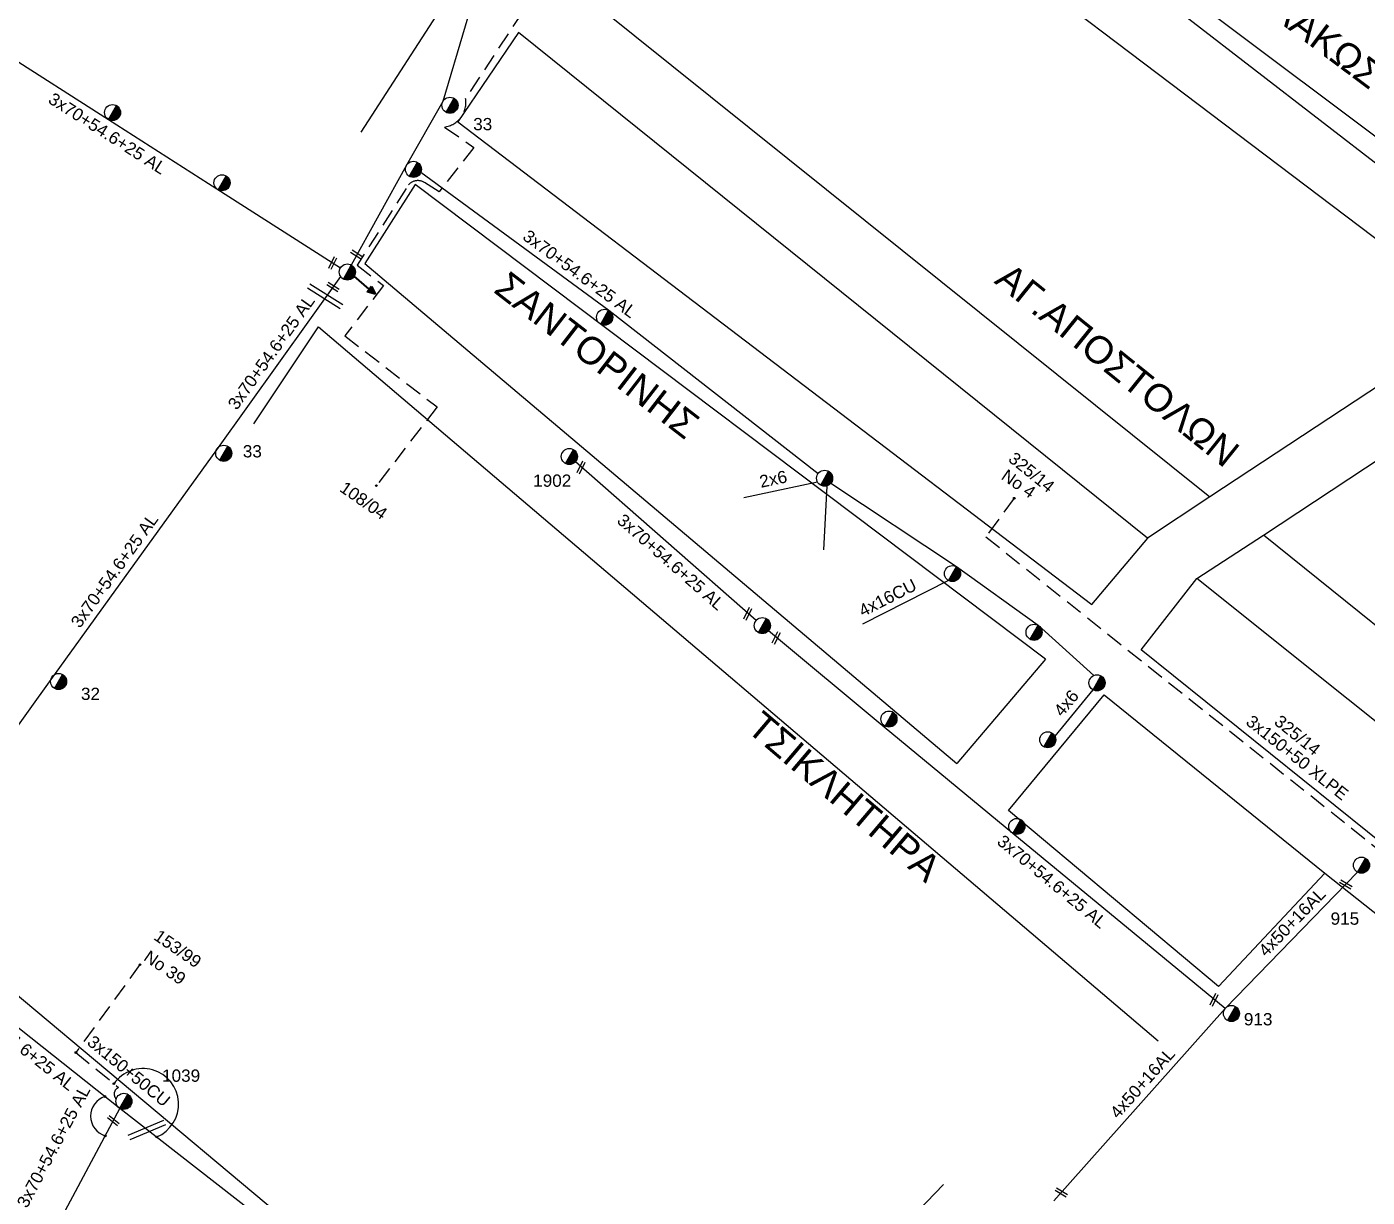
# Model space of a CAD drawing. Header units: millimetres. Extents: x 7477 to 9676, y 1828 to 2857.
# Drawn here: x 9006.6 to 9203.3, y 2457.9 to 2629.7 of the extents above; entities that cross this region are included whole.
import ezdxf
from ezdxf.enums import TextEntityAlignment as Align

# ---------------------------------------------------------------- set-up
doc = ezdxf.new("R2010")
doc.units = ezdxf.units.MM
doc.linetypes.add('DASHED', pattern=[19.05, 12.7, -6.35])
for name, color, linetype, lineweight in [('2x6', 7, 'SYN_LINE', 30), ('3x150+50 XLPE', 7, 'SYN_LINE', 30), ('3x150+50CU', 7, 'Continuous', 30), ('3x150+70', 7, 'Continuous', 30), ('3x70+54.6+25 AL', 7, 'SYN_LINE', 30), ('4x16CU', 7, 'Continuous', 30), ('4x50+16_5', 7, 'Continuous', 30), ('4x50+16AL', 7, 'Continuous', 30), ('4x6', 7, 'SYN_LINE', 30), ('text διευθύνσεων', 250, 'Continuous', 30), ('Υπόβαθρο ΔΕΗ', 7, 'Continuous', 30), ('Υπόβαθρο ΔΕΗ @ 1', 7, 'Continuous', 30)]:
    doc.layers.add(name, color=color, linetype=linetype, lineweight=lineweight)
for name, color, linetype in [('TEXT ΚΑΛΩΔΙΩΝ', 7, 'Continuous'), ('Άγνωστα', 7, 'Continuous'), ('Επίτονοι', 7, 'Continuous'), ('Μηχανική τομή', 7, 'Continuous'), ('Στύλος ΦΜ', 7, 'Continuous'), ('Στύλος ΦΜ @ 1', 7, 'Continuous'), ('Συνδέσεις', 7, 'Continuous'), ('Τομή', 7, 'Continuous')]:
    doc.layers.add(name, color=color, linetype=linetype)
doc.styles.add('arial', font='ARIAL.TTF')
doc.styles.get("Standard").update_dxf_attribs({"font": 'ARIAL.TTF'})
doc.linetypes.add('SYN_LINE', pattern='A,0.5,-0.0001,["/\\/\\/\\/",Standard,S=0.1,R=0,X=0,Y=-0.05],-0.25', length=0.7501)

# ---------------------------------------------------------------- blocks, each defined once
blk = doc.blocks.new('ΥΠΑΡΧΩΝ ΤΣΙΜΕΝΤΕΝΙΟΣ ΣΤΥΛΟΣ')
at = {"layer": 'Στύλος ΦΜ'}
blk.add_hatch(color=7, dxfattribs=at).paths.add_polyline_path([(-1.29, -2.28, 0.574793), (2.62, 0, 0.268822), (1.3, 2.27)])
at = {"layer": 'Στύλος ΦΜ', "color": 7}
blk.add_line((-1.29, -2.28), (1.3, 2.27), dxfattribs=at)
blk.add_circle((0, 0), 2.62, dxfattribs=at)
at = {"layer": 'Στύλος ΦΜ', "flags": 4}
for tag, p in [('ΑΡΙΘΜΟΣ', (-4.68, 8.05)), ('ΤΥΠΟΣ', (-4.91, 3.03))]:
    blk.add_attdef(tag, p, '', height=4, dxfattribs=at)
blk = doc.blocks.new('ΕΠΙΤΟΝΟΣ')
at = {"layer": 'Επίτονοι', "lineweight": 40, "ltscale": 40}
blk.add_hatch(color=256, dxfattribs=at).paths.add_polyline_path([(-1.13, 6.47), (0, 9.1), (1.13, 6.47)])
for p, q in [((-1.13, 6.47), (0, 9.1)), ((0, 9.1), (1.13, 6.47)), ((1.13, 6.47), (-1.13, 6.47)), ((-1.13, 6.47), (0, 6.47)), ((0, 6.47), (0, 0))]:
    blk.add_line(p, q, dxfattribs=at)
blk = doc.blocks.new('ΜΗΧΑΝΙΚΗ ΤΟΜΗ')
at = {"layer": 'Μηχανική τομή', "ltscale": 40}
for p, q in [((-1.89, 0.78), (5.69, 0.78)), ((-1.89, -0.77), (5.69, -0.77))]:
    blk.add_line(p, q, dxfattribs=at)
blk = doc.blocks.new('ΤΟΜΗ')
at = {"layer": 'Τομή', "ltscale": 40}
for p, q in [((-5.68, 0), (17.06, 0)), ((-5.68, -2.77), (17.06, -2.77))]:
    blk.add_line(p, q, dxfattribs=at)
blk = doc.blocks.new('_ΣΥΝΔΕΣΗ')
at = {"layer": 'Συνδέσεις', "linetype": 'SYN_LINE', "ltscale": 40}
blk.add_hatch(color=256, dxfattribs=at).paths.add_polyline_path([(0.5, -0.01, 1), (-0.5, -0.01, 1)])
at = {"layer": 'Συνδέσεις'}
blk.add_circle((0, -0.01), 0.5, dxfattribs=at)

msp = doc.modelspace()

# ---------------------------------------------------------------- linework, layer by layer
at = {"layer": '2x6', "color": 5, "linetype": 'SYN_LINE', "lineweight": -3, "ltscale": 10}
for points in [[(9122.65, 2562.83), (9111.84, 2560.55)], [(9123.98, 2562.27), (9123.5, 2552.91)]]:
    msp.add_lwpolyline(points, dxfattribs=at)
at = {"layer": '3x150+50 XLPE', "color": 30, "linetype": 'DASHED', "lineweight": -3, "ltscale": 0.2}
msp.add_lwpolyline([(9090.25, 2670.57), (9100.26, 2663.67), (9071, 2619.17, -0.42247), (9067.9, 2614.96), (9072.21, 2611.97), (9067.11, 2605.46), (9064.93, 2606.82, 0.473131), (9062.28, 2605.92), (9055.1, 2594.69), (9058.94, 2591.68), (9053.26, 2584.32), (9066.8, 2573.87), (9057.9, 2562.33)], format="xyb", dxfattribs=at)
at = {"layer": '3x150+50 XLPE', "color": 7, "linetype": 'DASHED', "lineweight": -3, "ltscale": 0.2}
msp.add_lwpolyline([(9151.5, 2560.48), (9147.33, 2554.81), (9233.43, 2486.22, 1.317206), (9240.09, 2483.55, 6.266661)], format="xyb", dxfattribs=at)
at = {"layer": '3x150+50CU', "color": 30, "linetype": 'DASHED', "lineweight": -3, "ltscale": 0.2}
msp.add_lwpolyline([(9013.81, 2479.13), (9020.06, 2473.99, 0.528134), (9019.72, 2472.3, -6.235428)], format="xyb", dxfattribs=at)
at = {"layer": '3x150+70', "color": 30, "linetype": 'DASHED', "lineweight": -3, "ltscale": 0.2}
msp.add_lwpolyline([(9023.21, 2492.03), (9013.81, 2479.13)], dxfattribs=at)
at = {"layer": '3x70+54.6+25 AL', "color": 5, "linetype": 'SYN_LINE', "lineweight": -3, "ltscale": 15}
for points in [[(8935.71, 2670.04), (8956.38, 2656.59), (8986.87, 2636.8), (9002.99, 2626.05), (9018.6, 2616.05), (9034.49, 2605.88), (9052.64, 2594.31)], [(9074.2, 2640.85), (9067.66, 2618.7), (9062.32, 2609.35), (9054.21, 2594.71)], [(9064.44, 2608.33), (9091.99, 2588.07), (9122.75, 2564.13)], [(9124.61, 2562.68), (9143.02, 2550.44), (9155, 2541.83), (9163.19, 2534.47)]]:
    msp.add_lwpolyline(points, dxfattribs=at)
at = {"layer": '3x70+54.6+25 AL', "color": 2, "linetype": 'SYN_LINE', "lineweight": -3, "ltscale": 15}
msp.add_lwpolyline([(9052.65, 2593.04), (9034.45, 2567.6), (9010.12, 2533.85), (8987.05, 2501.68)], dxfattribs=at)
at = {"layer": '3x70+54.6+25 AL', "color": 6, "linetype": 'SYN_LINE', "lineweight": -3, "ltscale": 15}
for points in [[(9113.63, 2542.53), (9087.11, 2565.82)], [(9182.47, 2485.59), (9151.31, 2511.29), (9132.43, 2526.86), (9115.44, 2541.02)]]:
    msp.add_lwpolyline(points, dxfattribs=at)
at = {"layer": '3x70+54.6+25 AL', "color": 85, "linetype": 'SYN_LINE', "lineweight": -3, "ltscale": 15}
for points in [[(8987.07, 2500.3), (9002.14, 2485.27), (9020.27, 2470.94)], [(9020.27, 2470.94), (9000.61, 2434.23)]]:
    msp.add_lwpolyline(points, dxfattribs=at)
at = {"layer": '3x70+54.6+25 AL', "color": 30, "linetype": 'SYN_LINE', "lineweight": -3, "ltscale": 15}
msp.add_lwpolyline([(9020.27, 2470.94), (9042.92, 2453.31)], dxfattribs=at)
at = {"layer": '4x16CU', "color": 5, "linetype": 'SYN_LINE', "lineweight": -3, "ltscale": 10}
msp.add_lwpolyline([(9141.86, 2548.4), (9129.24, 2542)], dxfattribs=at)
at = {"layer": '4x50+16_5', "color": 30, "lineweight": -3, "ltscale": 0.2}
msp.add_lwpolyline([(9111.12, 2680.49), (9143.55, 2655.74), (9177.11, 2630.86), (9206.02, 2608.54), (9232.39, 2589.79), (9259.49, 2568.51), (9295.99, 2542.42)], dxfattribs=at)
at = {"layer": '4x50+16AL', "color": 6, "lineweight": -3, "ltscale": 0.2}
msp.add_lwpolyline([(9201.88, 2505.6), (9182.47, 2485.59), (9157.31, 2457.36)], dxfattribs=at)
at = {"layer": '4x6', "color": 5, "linetype": 'SYN_LINE', "lineweight": -3, "ltscale": 10}
msp.add_lwpolyline([(9163.06, 2532.36), (9157.46, 2525.58)], dxfattribs=at)
at = {"layer": 'Υπόβαθρο ΔΕΗ', "lineweight": -3}
for points in [[(9255.52, 2667.65), (9148.39, 2730.48), (9112.34, 2682.68), (9230.74, 2593.93)], [(8888.96, 2645.97), (8851.55, 2594.18), (8839.99, 2601.61), (8898.38, 2725.66), (9068.79, 2634.61), (9055.6, 2614.21)], [(9220.02, 2586.87), (9107.09, 2672.33), (9084.47, 2637.5), (9180.23, 2560.67)], [(9255.52, 2667.65), (9230.74, 2593.93), (9180.23, 2560.67), (9171.07, 2554.64), (9162.84, 2544.9), (9162.84, 2544.9)], [(9170.11, 2538.21), (9178.31, 2548.71), (9188.08, 2555.05), (9227.93, 2581.36), (9238.05, 2588.16), (9263.36, 2663.15)], [(9171.07, 2554.64), (9078.76, 2628.85), (9069.87, 2615.7), (9162.9, 2544.86)], [(9156.11, 2536.86), (9063.61, 2606.53), (9056.19, 2594.93), (9143.07, 2521.55)], [(8921.72, 2603.54), (8896.33, 2565.86), (8951.04, 2531.77), (8979.7, 2509.57), (9002.45, 2489.83), (9041.72, 2456.96), (9096.04, 2412.89), (9141.12, 2459.77)], [(9039.93, 2571.41), (9049.4, 2585.62), (9172.63, 2480.82)], [(9227.93, 2581.36), (9281.58, 2541.13), (9251.76, 2503.77), (9188.08, 2555.05)], [(9197.76, 2435.8), (9244.94, 2495.42), (9178.31, 2548.71)], [(9236.54, 2484.81), (9170.11, 2538.21), (9171.36, 2539.81)], [(9156.11, 2536.86), (9143.07, 2521.55)], [(9150.68, 2514.66), (9164.68, 2531.61), (9164.68, 2531.61)], [(9164.68, 2531.61), (9197.1, 2505.43), (9181.46, 2488.79), (9150.68, 2514.66)], [(9197.1, 2505.43), (9231.39, 2478.3)]]:
    msp.add_lwpolyline(points, dxfattribs=at)
for centre, radius, start, end in [((9023.65, 2471.54), 5.22, 292.7747, 144.895), ((9019, 2469.78), 3.03, 107.7235, 252.6831)]:
    msp.add_arc(centre, radius, start, end, dxfattribs=at)

# ---------------------------------------------------------------- block references
at = {"layer": 'Επίτονοι', "lineweight": -3, "xscale": 0.449999999999818, "yscale": 0.449999999999818, "zscale": 0.449999999999818, "rotation": 229.9149578722263}
msp.add_blockref('ΕΠΙΤΟΝΟΣ', (9054.63, 2593.05), dxfattribs=at)
at = {"layer": 'Μηχανική τομή', "lineweight": -3, "zscale": 0.4999999999999997}
for p, xscale, yscale, rotation in [((9055.43, 2595.95), 0.2499999999999996, 0.2499999999999996, 147.6607931885871), ((9051.29, 2594.59), 0.2499999999999996, 0.2499999999999996, 63.64666409903229), ((9051.94, 2591.21), 0.2499999999999996, 0.2499999999999996, 147.6607931885871), ((9087.74, 2564.59), 0.2499999999999996, 0.2499999999999996, 63.64666409903229), ((9112.2, 2543.11), 0.2499999999999996, 0.2499999999999996, 63.64666409903229), ((9116.38, 2539.58), 0.2499999999999996, 0.2499999999999996, 63.64666409903229), ((9200.57, 2503.52), 0.2499999999999996, 0.2499999999999996, 149.5364651010181), ((9180.63, 2486.45), 0.2499999999999996, 0.2499999999999996, 63.64666409903229), ((9019.68, 2468.81), 0.2500000000000304, 0.2500000000000304, 142.1767315170333), ((9158.82, 2458.31), 0.2499999999999996, 0.2499999999999996, 149.5364651010181)]:
    msp.add_blockref('ΜΗΧΑΝΙΚΗ ΤΟΜΗ', p, dxfattribs=dict(at, xscale=xscale, yscale=yscale, rotation=rotation))
at = {"layer": 'Στύλος ΦΜ @ 1', "lineweight": -3, "ltscale": 40, "xscale": 0.4499999999998181, "yscale": 0.4499999999998181, "zscale": 0.4499999999998181}
for p in [(9019.19, 2617.08), (9063.34, 2608.75), (9035.25, 2606.78), (9053.64, 2593.68), (9091.4, 2587.04), (9123.68, 2563.41), (9142.44, 2549.42), (9114.54, 2541.78), (9154.41, 2540.8), (9163.65, 2533.38), (9133.12, 2528.07), (9156.42, 2525.03), (9151.89, 2512.31)]:
    msp.add_blockref('ΥΠΑΡΧΩΝ ΤΣΙΜΕΝΤΕΝΙΟΣ ΣΤΥΛΟΣ', p, dxfattribs=at)
at = {"layer": 'Στύλος ΦΜ @ 1', "lineweight": -3, "ltscale": 40}
ref = msp.add_blockref('ΥΠΑΡΧΩΝ ΤΣΙΜΕΝΤΕΝΙΟΣ ΣΤΥΛΟΣ', (9068.7, 2618.15), dxfattribs=dict(at, xscale=0.449999999999818, yscale=0.449999999999818, zscale=0.449999999999818))
ref.add_attrib('ΤΥΠΟΣ', '33', (9072.11, 2614.49), dxfattribs={"layer": 'Στύλος ΦΜ', "height": 1.8, "rotation": 360, "flags": 4})
ref = msp.add_blockref('ΥΠΑΡΧΩΝ ΤΣΙΜΕΝΤΕΝΙΟΣ ΣΤΥΛΟΣ', (9035.5, 2567.07), dxfattribs=dict(at, xscale=0.4499999999998181, yscale=0.4499999999998181, zscale=0.4499999999998181))
ref.add_attrib('ΤΥΠΟΣ', '33', (9038.3, 2566.47), dxfattribs={"layer": 'Στύλος ΦΜ', "height": 1.8, "flags": 4})
ref = msp.add_blockref('ΥΠΑΡΧΩΝ ΤΣΙΜΕΝΤΕΝΙΟΣ ΣΤΥΛΟΣ', (9086.22, 2566.6), dxfattribs=dict(at, xscale=0.4499999999998181, yscale=0.4499999999998181, zscale=0.4499999999998181))
ref.add_attrib('ΤΥΠΟΣ', '1902', (9080.91, 2562.16), dxfattribs={"layer": 'Στύλος ΦΜ', "height": 1.8, "flags": 4})
ref = msp.add_blockref('ΥΠΑΡΧΩΝ ΤΣΙΜΕΝΤΕΝΙΟΣ ΣΤΥΛΟΣ', (9011.27, 2533.58), dxfattribs=dict(at, xscale=0.4499999999998182, yscale=0.4499999999998182, zscale=0.4499999999998182))
ref.add_attrib('ΤΥΠΟΣ', '32', (9014.55, 2530.87), dxfattribs={"layer": 'Στύλος ΦΜ', "height": 1.8, "flags": 4})
ref = msp.add_blockref('ΥΠΑΡΧΩΝ ΤΣΙΜΕΝΤΕΝΙΟΣ ΣΤΥΛΟΣ', (9183.38, 2484.85), dxfattribs=dict(at, xscale=0.4499999999998181, yscale=0.4499999999998181, zscale=0.4499999999998181))
ref.add_attrib('ΤΥΠΟΣ', '913', (9185.2, 2483.11), dxfattribs={"layer": 'Στύλος ΦΜ', "height": 1.8, "flags": 4})
ref = msp.add_blockref('ΥΠΑΡΧΩΝ ΤΣΙΜΕΝΤΕΝΙΟΣ ΣΤΥΛΟΣ', (9020.85, 2471.96), dxfattribs=dict(at, xscale=0.449999999999818, yscale=0.449999999999818, zscale=0.449999999999818))
ref.add_attrib('ΤΥΠΟΣ', '1039', (9026.45, 2474.83), dxfattribs={"layer": 'Στύλος ΦΜ', "height": 1.8, "flags": 4})
at = {"layer": 'Συνδέσεις', "lineweight": -3, "xscale": 0.25, "yscale": 0.25, "zscale": 0.25}
for p in [(9057.9, 2562.33), (9151.5, 2560.48), (9023.21, 2492.03), (9013.81, 2479.13), (9019.38, 2474.55), (9018.08, 2472.67), (9018.1, 2466.89), (9025.67, 2466.73)]:
    msp.add_blockref('_ΣΥΝΔΕΣΗ', p, dxfattribs=at)
at = {"layer": 'Τομή', "lineweight": -3, "xscale": 0.2499999999999996, "yscale": 0.2499999999999996, "zscale": 0.2499999999999996}
for p, rotation in [((9049.35, 2591.2), 327.7743081715008), ((9022.8, 2467.53), 23.13713094545361)]:
    msp.add_blockref('ΤΟΜΗ', p, dxfattribs=dict(at, rotation=rotation))
at = {"layer": 'Υπόβαθρο ΔΕΗ @ 1', "lineweight": -3}
ref = msp.add_blockref('ΥΠΑΡΧΩΝ ΤΣΙΜΕΝΤΕΝΙΟΣ ΣΤΥΛΟΣ', (9202.46, 2506.62), dxfattribs=dict(at, xscale=0.4499999999998181, yscale=0.4499999999998181, zscale=0.4499999999998181))
ref.add_attrib('ΤΥΠΟΣ', '915', (9197.93, 2497.88), dxfattribs={"layer": 'Στύλος ΦΜ', "height": 1.8, "flags": 4})

# ---------------------------------------------------------------- texts
at = {"layer": 'text διευθύνσεων', "color": 7, "lineweight": -3}
for s, rotation, p in [('ΖΑΛΑΚΩΣΤΑ', 323.1442, (9197.31, 2627.59)), ('ΣΑΝΤΟΡΙΝΗΣ', 322.3095, (9090.3, 2581.48)), ('ΤΣΙΚΛΗΤΗΡΑ', 319.62, (9126.59, 2516.69))]:
    msp.add_text(s, height=4, rotation=rotation, dxfattribs=at).set_placement(p, align=Align.MIDDLE_CENTER)
at = {"layer": 'text διευθύνσεων', "color": 7, "lineweight": -3, "ltscale": 40, "insert": (9150.94, 2595.29), "char_height": 4, "width": 94.4586, "attachment_point": 1, "rotation": 321.1238, "style": 'arial'}
msp.add_mtext('AΓ.AΠΟΣΤΟΛΩΝ', dxfattribs=at)
at = {"layer": 'TEXT ΚΑΛΩΔΙΩΝ', "linetype": 'Continuous', "lineweight": -3, "ltscale": 0.2}
for s, rotation, p in [('3x70+54.6+25 AL', 327.3761, (9018.44, 2614.02)), ('3x70+54.6+25 AL', 323.6626, (9087.75, 2593.42)), ('3x70+54.6+25 AL', 54.422, (9042.47, 2581.9)), ('2x6', 11.8808, (9116.14, 2563.3)), ('3x70+54.6+25 AL', 54.2148, (9019.46, 2549.87)), ('3x70+54.6+25 AL', 318.7164, (9101.12, 2551.12)), ('4x16CU', 26.8792, (9132.92, 2545.88)), ('4x6', 50.4405, (9159.13, 2530.42)), ('3x150+50 XLPE', 321.4583, (9193.04, 2522.42)), ('3x70+54.6+25 AL', 320.4879, (9157.07, 2504.21)), ('4x50+16AL', 45.8508, (9192.27, 2498.28)), ('3x70+54.6+25 AL', 321.6674, (9005.55, 2480.27)), ('3x150+50CU', 320.585, (9021.58, 2476.41)), ('4x50+16AL', 48.2947, (9170.31, 2474.66)), ('3x70+54.6+25 AL', 61.8381, (9010.52, 2465.34))]:
    msp.add_text(s, height=1.8, rotation=rotation, dxfattribs=at).set_placement(p, align=Align.MIDDLE_CENTER)
at = {"layer": 'Άγνωστα', "lineweight": -3, "ltscale": 40, "char_height": 1.8, "width": 27.758, "attachment_point": 1, "style": 'arial'}
for s, insert, rotation in [('325/14', (9151.63, 2567.41), 321), ('No 4', (9150.48, 2564.86), 325.2902), ('108/04', (9053.39, 2563.08), 325.2902), ('325/14', (9190.64, 2528.82), 321), ('153/99', (9026.11, 2497.3), 325.2902), ('No 39', (9024.63, 2494.25), 325.2902)]:
    msp.add_mtext(s, dxfattribs=dict(at, insert=insert, rotation=rotation))

doc.saveas('drawing.dxf')
